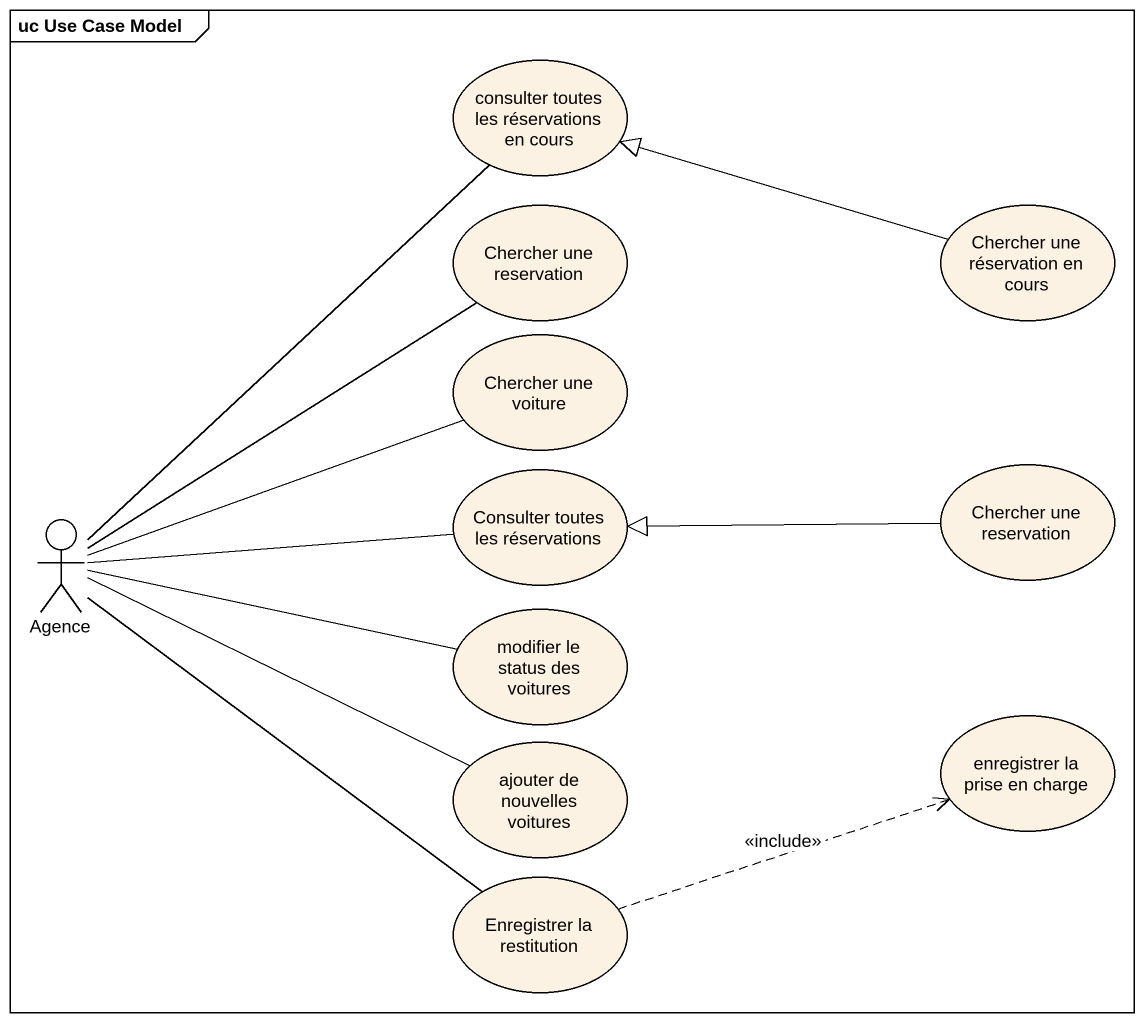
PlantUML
@startuml
mainframe uc Use Case Model
usecase "consulter toutes les réservations en cours" as consulter_toutes_les
usecase "Chercher une reservation" as Chercher_une_reservation
usecase "Chercher une réservation en cours" as Chercher_une_réservation_en
usecase "Chercher une voiture" as Chercher_une_voiture
usecase "Chercher une reservation" as Chercher_une_reservation_2
actor Agence
usecase "Consulter toutes les réservations" as Consulter_toutes_les
usecase "modifier le status des voitures" as modifier_le_status_des
usecase "ajouter de nouvelles voitures" as ajouter_de_nouvelles
usecase "enregistrer la prise en charge" as enregistrer_la_prise_en
usecase "Enregistrer la restitution" as Enregistrer_la_restitution
Chercher_une_réservation_en -left-|> consulter_toutes_les
Chercher_une_reservation_2 -left-|> Consulter_toutes_les
Agence -up- consulter_toutes_les
Agence -up- Chercher_une_reservation
Agence -right- Chercher_une_voiture
Agence -right- Consulter_toutes_les
Agence -right- modifier_le_status_des
Agence -right- ajouter_de_nouvelles
Agence -- Enregistrer_la_restitution
Enregistrer_la_restitution .right.> enregistrer_la_prise_en : <<include>>
@enduml
